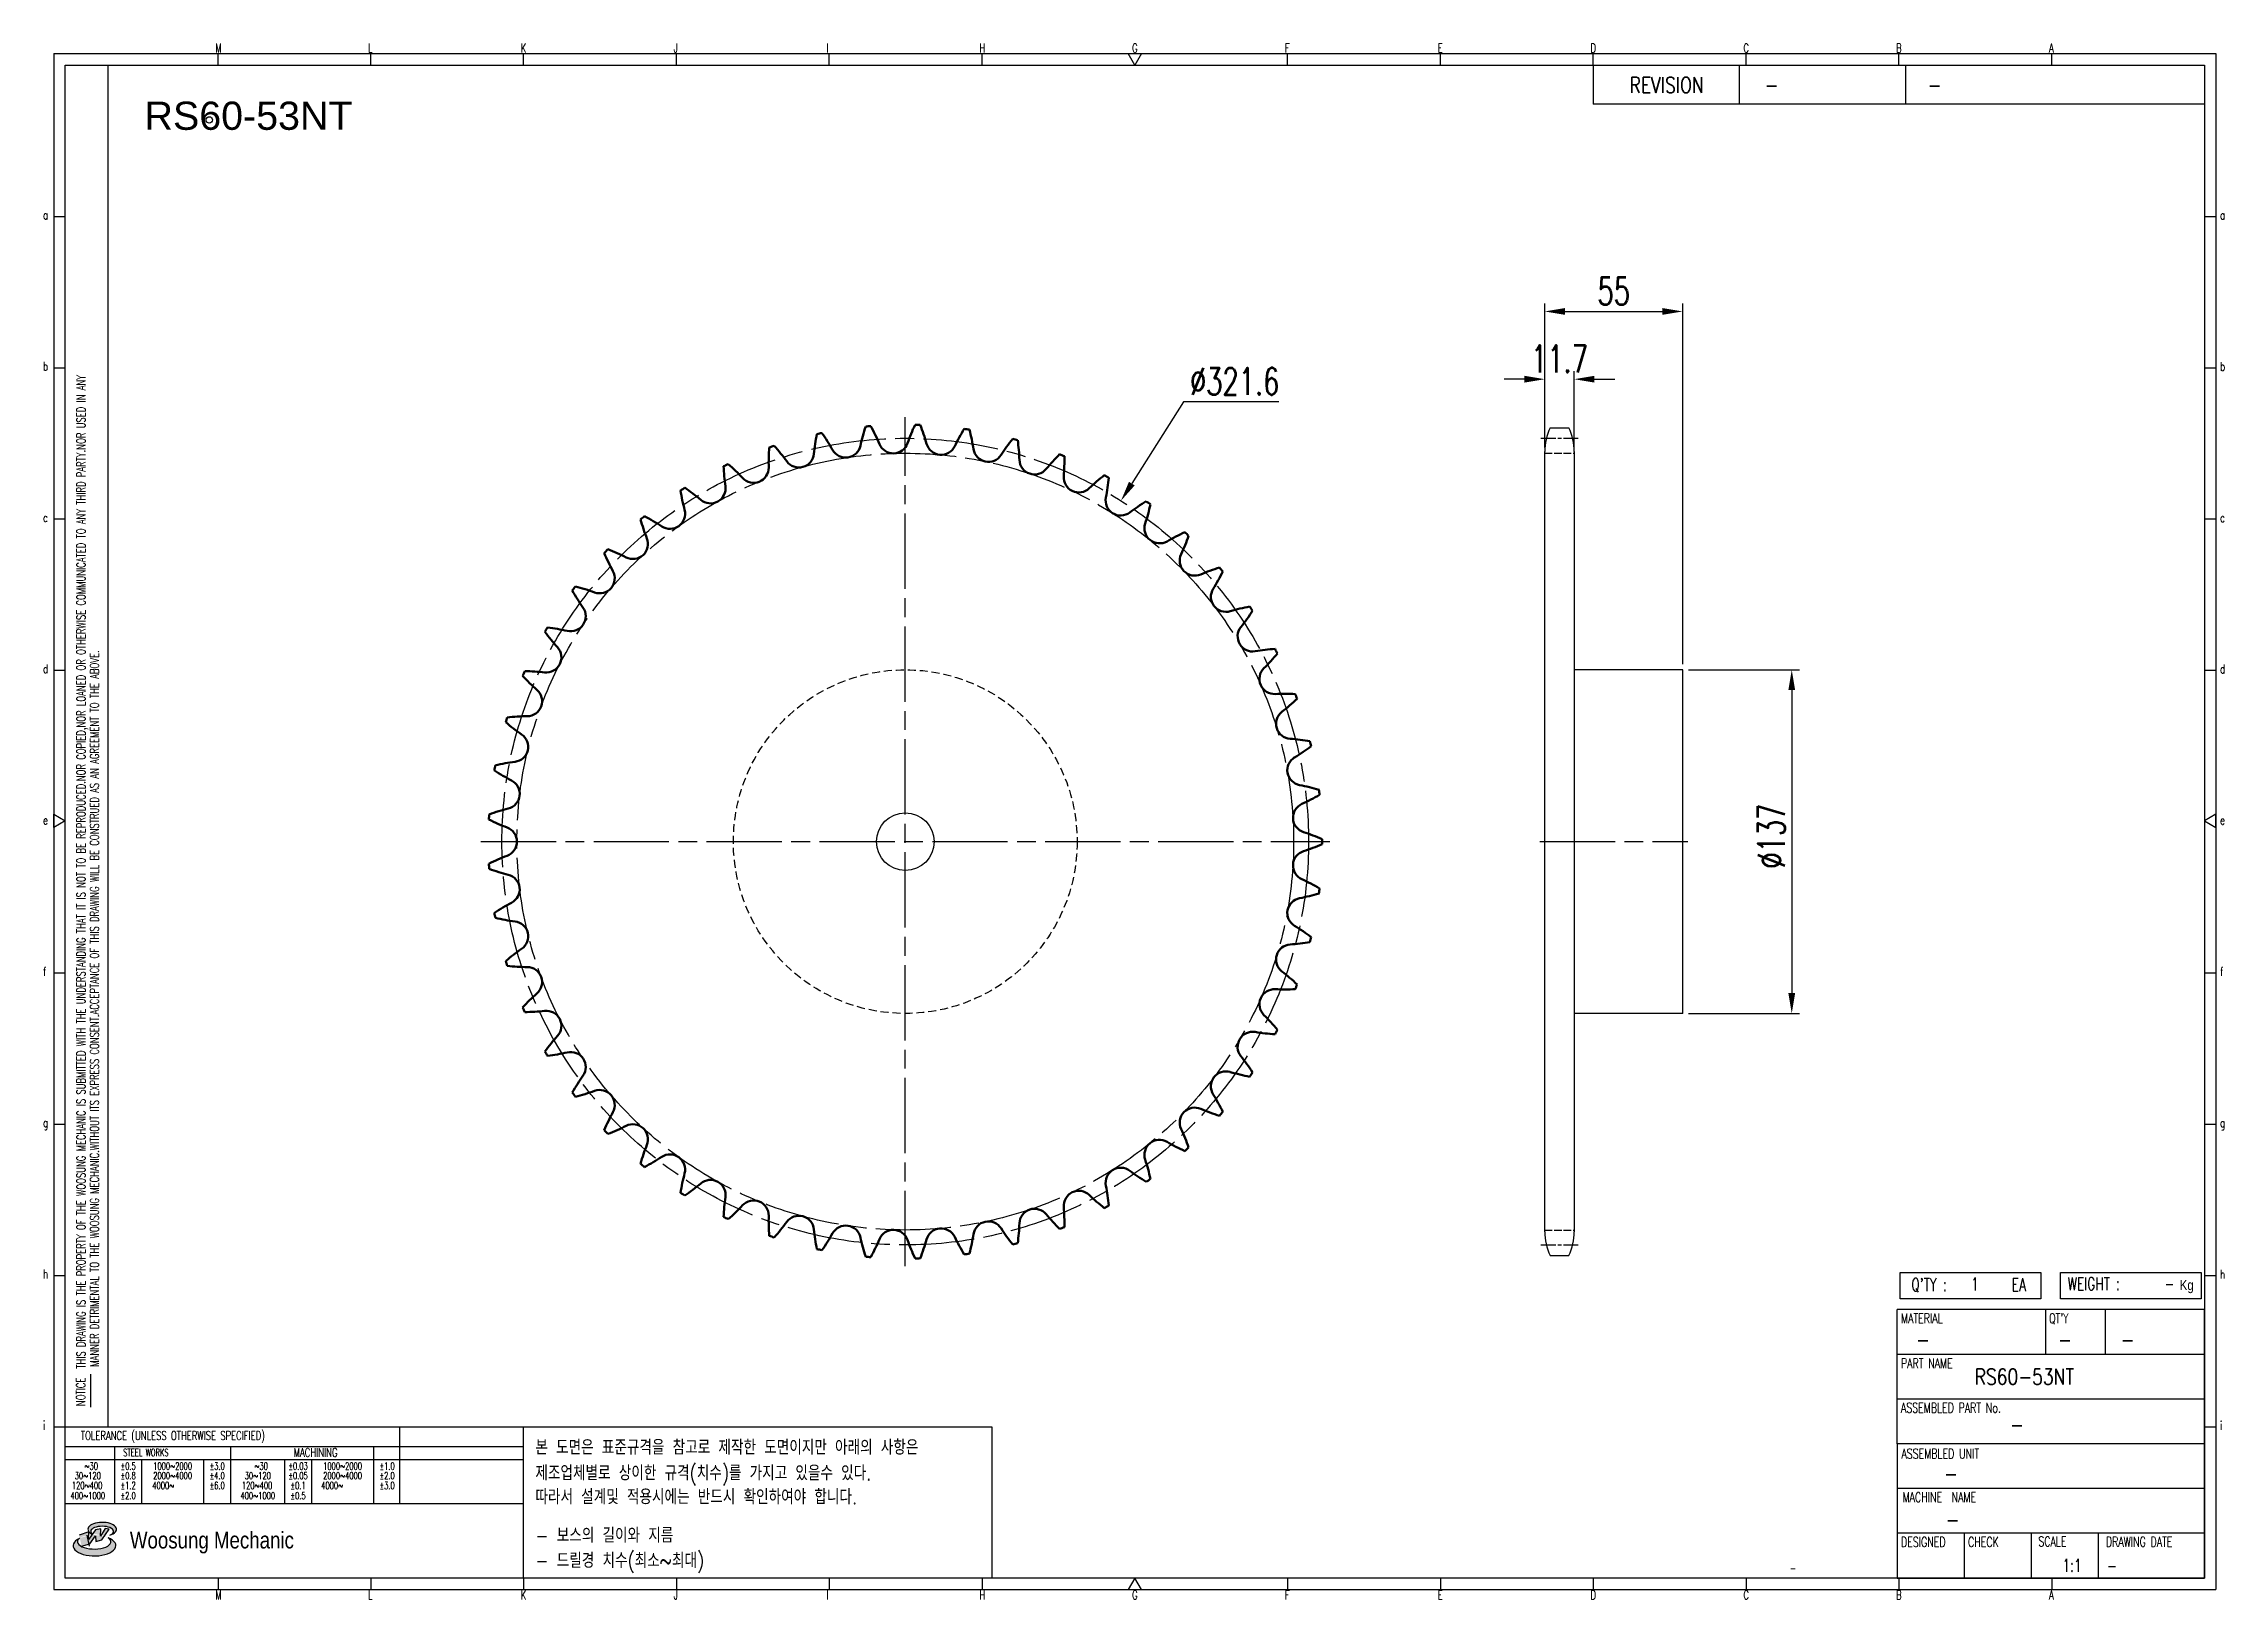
# Model space of a CAD drawing. Header units: millimetres. Extents: x 24039 to 24908, y 28 to 648.
import ezdxf
from ezdxf.enums import TextEntityAlignment as Align

# ---------------------------------------------------------------- set-up
doc = ezdxf.new("R2010")
doc.units = ezdxf.units.MM
for name, pattern in [('AM_ISO02W050', [7.5, 6, -1.5]), ('AM_ISO02W050x2', [3.75, 3, -0.75]), ('AM_ISO08W050', [18, 12, -1.5, 3, -1.5]), ('AM_ISO08W050x2', [9, 6, -0.75, 1.5, -0.75]), ('HIDDEN', [9.525, 6.35, -3.175])]:
    doc.linetypes.add(name, pattern=pattern)
for name, color, linetype, lineweight in [('AM_0N', 7, 'Continuous', 50), ('AM_3N', 6, 'AM_ISO02W050', 25), ('AM_7', 4, 'AM_ISO08W050', 25), ('AM_7N', 4, 'AM_ISO08W050', 25)]:
    doc.layers.add(name, color=color, linetype=linetype, lineweight=lineweight)
for name, color, linetype in [('HL', 2, 'HIDDEN'), ('S-DIM', 7, 'Continuous'), ('TITLE', 7, 'Continuous'), ('도면레이아웃', 7, 'Continuous')]:
    doc.layers.add(name, color=color, linetype=linetype)
doc.styles.add('HAN', font='ROMANS.shx', dxfattribs={"width": 0.7, "bigfont": 'whgtxt.shx'})
doc.styles.add('HKD_ST2', font='romans.shx', dxfattribs={"width": 0.7, "height": 4, "bigfont": '@extfont2.shx'})
doc.styles.add('HSG', font='SIMPLEX.shx', dxfattribs={"width": 0.7, "bigfont": 'HSG.shx'})
doc.styles.add('ROMANS', font='romans.shx', dxfattribs={"width": 0.7, "bigfont": 'whgtxt.shx'})
doc.styles.add('SLDTEXTSTYLE4', font='arial.ttf', dxfattribs={"width": 0.8})
doc.styles.get("Standard").update_dxf_attribs({"font": 'arial.ttf'})
doc.dimstyles.new('APP23', dxfattribs={"dimscale": 4.5, "dimtxt": 2.4, "dimasz": 1.8, "dimexe": 0.7, "dimexo": 0.5, "dimgap": 0.6, "dimtad": 1, "dimtoh": 1, "dimdec": 1, "dimrnd": 0.01, "dimzin": 9, "dimdsep": 46, "dimtxsty": 'HSG', "dimcen": 0, "dimclrd": 1, "dimclre": 1, "dimclrt": 256, "dimazin": 2, "dimtp": 1, "dimtm": 1, "dimtfac": 0.5, "dimtdec": 1, "dimtix": 1, "dimtofl": 0, "dimtmove": 0, "dimatfit": 3, "dimfxl": 0, "dimtvp": 1, "dimtolj": 2, "dimlwd": -1, "dimlwe": -1, "dimarcsym": 0})

# ---------------------------------------------------------------- blocks, each defined once
blk = doc.blocks.new('SUYWSHJH')
at = {"layer": '도면레이아웃'}
h = blk.add_hatch(color=10, dxfattribs=at)
h.paths.add_polyline_path([(1.544, 35.177), (1.554, 34.966), (1.779, 35.034), (2.054, 35.422), (1.908, 35.446), (1.728, 35.167), (1.741, 35.439), (1.547, 35.405), (1.292, 35.041), (1.295, 35.33), (0.943, 35.208), (1.03, 34.8), (1.336, 34.885)])
edge = h.paths.add_edge_path()
edge.add_ellipse((1.795, 35.421), major_axis=(-0.53, 0), ratio=0.487785, start_angle=122.36065, end_angle=403.39574)
edge.add_line((1.411, 35.244), (1.419, 35.261))
edge.add_ellipse((1.798, 35.344), major_axis=(-0.423, 0), ratio=0.444396, start_angle=131.58977, end_angle=386.19408, ccw=False)
edge = h.paths.add_edge_path()
edge.add_ellipse((1.512, 34.815), major_axis=(-0.793, 0), ratio=0.480113, start_angle=314.67633, end_angle=590.85213)
edge.add_ellipse((1.501, 34.958), major_axis=(-0.62, 0), ratio=0.43311, start_angle=331.7024, end_angle=574.42495, ccw=False)
for p, q in [((0, 90.118), (80.15, 90.118)), ((0, 90.118), (0, 33.191)), ((6.089, 89.693), (6.089, 90.118)), ((11.753, 89.693), (11.753, 90.118)), ((17.418, 89.693), (17.418, 90.118)), ((23.082, 89.693), (23.082, 90.118)), ((28.746, 89.693), (28.746, 90.118)), ((34.411, 89.693), (34.411, 90.118)), ((45.739, 89.693), (45.739, 90.118)), ((51.404, 89.693), (51.404, 90.118)), ((57.068, 89.693), (57.068, 90.118)), ((62.732, 89.693), (62.732, 90.118)), ((68.397, 89.693), (68.397, 90.118)), ((74.061, 89.693), (74.061, 90.118)), ((80.15, 90.118), (80.15, 33.191)), ((0, 84.085), (0.425, 84.085)), ((79.725, 84.085), (80.15, 84.085)), ((0, 78.478), (0.425, 78.478)), ((79.725, 78.478), (80.15, 78.478)), ((0, 72.87), (0.425, 72.87)), ((79.725, 72.87), (80.15, 72.87)), ((0, 67.262), (0.425, 67.262)), ((79.725, 67.262), (80.15, 67.262)), ((0, 56.047), (0.425, 56.047)), ((79.725, 56.047), (80.15, 56.047)), ((0, 50.439), (0.425, 50.439)), ((79.725, 50.439), (80.15, 50.439)), ((0, 44.832), (0.425, 44.832)), ((79.725, 44.832), (80.15, 44.832)), ((1.377, 39.947), (1.377, 41.174)), ((0, 39.224), (0.425, 39.224)), ((79.725, 39.224), (80.15, 39.224)), ((0, 33.191), (80.15, 33.191)), ((6.089, 33.616), (6.089, 33.191)), ((11.753, 33.616), (11.753, 33.191)), ((17.418, 33.616), (17.418, 33.191)), ((23.082, 33.616), (23.082, 33.191)), ((28.746, 33.616), (28.746, 33.191)), ((34.411, 33.616), (34.411, 33.191)), ((45.739, 33.616), (45.739, 33.191)), ((51.404, 33.616), (51.404, 33.191)), ((57.068, 33.616), (57.068, 33.191)), ((62.732, 33.616), (62.732, 33.191)), ((68.397, 33.616), (68.397, 33.191)), ((74.061, 33.616), (74.061, 33.191))]:
    blk.add_line(p, q)
at = {"color": 2}
for p, q in [((2.017, 39.224), (2.017, 89.693)), ((0.425, 39.224), (17.418, 39.224)), ((12.816, 39.224), (12.816, 36.382)), ((17.418, 33.616), (17.418, 39.224)), ((0.425, 38.487), (17.418, 38.487)), ((0.425, 38.012), (17.418, 38.012)), ((2.257, 38.487), (2.257, 36.382)), ((3.257, 38.012), (3.257, 36.382)), ((5.557, 38.012), (5.557, 36.382)), ((6.557, 38.5), (6.557, 36.382)), ((8.557, 38.012), (8.557, 36.382)), ((9.557, 38.026), (9.557, 36.382)), ((11.857, 38.487), (11.857, 36.382)), ((0.425, 36.382), (17.418, 36.382))]:
    blk.add_line(p, q, dxfattribs=at)
at = {"color": 6, "ltscale": 0.5}
for p, q in [((57.068, 89.693), (57.068, 88.246)), ((62.47, 89.693), (62.47, 88.246)), ((68.635, 89.693), (68.635, 88.246)), ((79.725, 88.246), (57.068, 88.246)), ((68.336, 38.59), (68.336, 43.563)), ((79.725, 43.563), (68.336, 43.563)), ((73.827, 43.563), (73.827, 41.905)), ((76.037, 43.563), (76.037, 41.905)), ((79.725, 38.59), (79.725, 43.563)), ((79.725, 41.905), (68.336, 41.905)), ((79.725, 40.248), (68.336, 40.248)), ((68.336, 38.59), (68.336, 33.616)), ((79.725, 38.59), (68.336, 38.59)), ((79.725, 33.616), (79.725, 38.59)), ((79.725, 36.932), (68.336, 36.932)), ((79.725, 35.274), (68.336, 35.274)), ((70.822, 33.616), (70.822, 35.274)), ((73.309, 33.616), (73.309, 35.274)), ((75.796, 33.616), (75.796, 35.274)), ((68.336, 33.616), (79.725, 33.616))]:
    blk.add_line(p, q, dxfattribs=at)
for points in [[(40.075, 89.693), (39.83, 90.118), (40.32, 90.118)], [(0.425, 89.693), (79.725, 89.693), (79.725, 33.616), (0.425, 33.616)], [(0.425, 61.679), (0, 61.433), (0, 61.924)], [(79.725, 61.679), (80.15, 61.433), (80.15, 61.924)], [(40.075, 33.616), (39.83, 33.191), (40.32, 33.191)]]:
    blk.add_lwpolyline(points, close=True)
at = {"layer": 'TITLE', "color": 20}
for p, q in [((68.449, 43.961), (68.449, 44.936)), ((68.449, 44.936), (73.654, 44.936)), ((73.654, 44.936), (73.654, 43.961)), ((74.39, 43.961), (74.39, 44.936)), ((74.39, 44.936), (79.595, 44.936)), ((79.595, 44.936), (79.595, 43.961)), ((73.654, 43.961), (68.449, 43.961)), ((79.595, 43.961), (74.39, 43.961))]:
    blk.add_line(p, q, dxfattribs=at)
at = {"layer": '도면레이아웃'}
for p, q in [((1.295, 35.33), (0.943, 35.208)), ((1.03, 34.8), (1.336, 34.885)), ((1.224, 35.208), (1.311, 34.8)), ((1.224, 35.208), (1.224, 35.208)), ((1.547, 35.405), (1.292, 35.041)), ((1.292, 35.041), (1.295, 35.33)), ((1.336, 34.885), (1.544, 35.177)), ((1.419, 35.261), (1.411, 35.244)), ((1.544, 35.177), (1.554, 34.966)), ((1.741, 35.439), (1.547, 35.405)), ((1.554, 34.966), (1.779, 35.034)), ((1.908, 35.446), (1.728, 35.167)), ((1.728, 35.167), (1.741, 35.439)), ((1.779, 35.034), (2.054, 35.422)), ((2.054, 35.422), (1.908, 35.446))]:
    blk.add_line(p, q, dxfattribs=at)
for centre, major_axis, ratio, start_param, end_param in [((1.795, 35.421), (-0.53, 0), 0.487785, 2.135596, 7.040584), ((1.512, 34.815), (-0.793, 0), 0.480113, 5.492138, 10.312315), ((1.501, 34.958), (-0.62, 0), 0.43311, 5.789299, 10.025607), ((1.798, 35.344), (-0.423, 0), 0.444396, 2.296675, 6.740358)]:
    blk.add_ellipse(centre, major_axis=major_axis, ratio=ratio, start_param=start_param, end_param=end_param, dxfattribs=at)
at = {"color": 4, "style": 'HKD_ST2', "width": 0.7}
for s, p in [('M', (5.988, 90.164)), ('L', (11.652, 90.164)), ('K', (17.316, 90.164)), ('J', (22.981, 90.164)), ('I', (28.645, 90.164)), ('H', (34.309, 90.164)), ('G', (39.974, 90.164)), ('F', (45.638, 90.164)), ('E', (51.302, 90.164)), ('D', (56.967, 90.164)), ('C', (62.631, 90.164)), ('B', (68.295, 90.164)), ('A', (73.96, 90.164)), ('a', (-0.395, 83.976)), ('a', (80.305, 83.97)), ('b', (-0.395, 78.368)), ('b', (80.305, 78.362)), ('c', (-0.395, 72.76)), ('c', (80.305, 72.754)), ('d', (-0.395, 67.153)), ('d', (80.305, 67.147)), ('e', (-0.395, 61.545)), ('e', (80.305, 61.539)), ('f', (-0.395, 55.937)), ('f', (80.305, 55.931)), ('g', (-0.395, 50.33)), ('g', (80.305, 50.324)), ('h', (-0.395, 44.722)), ('h', (80.305, 44.716)), ('i', (-0.395, 39.114)), ('i', (80.305, 39.108)), ('M', (5.988, 32.824)), ('L', (11.652, 32.824)), ('K', (17.316, 32.824)), ('J', (22.981, 32.824)), ('I', (28.645, 32.824)), ('H', (34.309, 32.824)), ('G', (39.974, 32.824)), ('F', (45.638, 32.824)), ('E', (51.302, 32.824)), ('D', (56.967, 32.824)), ('C', (62.631, 32.824)), ('B', (68.295, 32.824)), ('A', (73.96, 32.824))]:
    blk.add_text(s, height=0.326, dxfattribs=at).set_placement(p)
for s, height, style, width, p in [('REVISION', 0.5806, 'HAN', 0.8, (58.415, 88.664)), ('-', 0.581, 'HAN', 0.8, (63.426, 88.664)), ('-', 0.581, 'HAN', 0.8, (69.468, 88.664)), ("Q'TY : ", 0.4746, 'HKD_ST2', 0.7, (68.857, 44.253)), ('1', 0.475, 'HKD_ST2', 0.7, (71.071, 44.275)), ('EA', 0.4746, 'HKD_ST2', 0.7, (72.578, 44.253)), ('WEIGHT : ', 0.4746, 'HKD_ST2', 0.7, (74.65, 44.286)), ('-', 0.581, 'HAN', 0.8, (69.029, 42.157)), ('-', 0.581, 'HAN', 0.8, (74.289, 42.157)), ('-', 0.581, 'HAN', 0.8, (76.623, 42.157)), ('-', 0.581, 'HAN', 0.8, (72.515, 39.013)), ('-', 0.581, 'HAN', 0.8, (70.067, 37.189)), ('-', 0.581, 'HAN', 0.8, (70.126, 35.48)), ('1:1', 0.4746, 'HKD_ST2', 0.7, (74.458, 33.848)), ('-', 0.475, 'HKD_ST2', 0.7, (76.112, 33.837))]:
    blk.add_text(s, height=height, dxfattribs=dict(style=style, width=width)).set_placement(p)
at = {"color": 6, "style": 'HKD_ST2', "width": 0.7}
for s, p in [(' THIS DRAWING IS THE PROPERTY OF THE WOOSUNG MECHANIC IS SUBMITTED WITH THE UNDERSTANDING THAT IT IS NOT TO BE REPRODUCED.NOR COPIED,NOR LOANED OR OTHERWISE COMMUNICATED TO ANY THIRD PARTY.NOR USED IN ANY', (1.173, 41.217)), ('MANNER DETRIMENTAL TO THE WOOSUNG MECHANIC.WITHOUT ITS EXPRESS CONSENT.ACCEPTANCE OF THIS DRAWING WILL BE CONSTRUED AS AN AGREEMENT TO THE ABOVE.', (1.672, 41.447))]:
    blk.add_text(s, height=0.326266, rotation=90, dxfattribs=at).set_placement(p)
at = {"style": 'HKD_ST2', "width": 0.7}
blk.add_text('-', height=0.475, dxfattribs=at).set_placement((78.613, 44.286), align=Align.RIGHT)
at = {"color": 4, "style": 'HKD_ST2', "width": 0.7}
for s, height, p in [('MATERIAL', 0.3651, (68.474, 43.425)), ("QT'Y", 0.3651, (73.965, 43.425)), ('PART NAME', 0.3651, (68.474, 41.756)), ('ASSEMBLED PART No.', 0.36511, (68.474, 40.109)), ('ASSEMBLED UNIT', 0.36511, (68.49, 38.408)), ('MACHINE  NAME', 0.36511, (68.532, 36.794)), ('DESIGNED', 0.3651, (68.474, 35.136)), ('CHECK', 0.3651, (70.961, 35.136)), ('SCALE', 0.3651, (73.566, 35.153)), ('DRAWING DATE', 0.36511, (76.071, 35.141))]:
    blk.add_text(s, height=height, dxfattribs=at).set_placement(p, align=Align.TOP_LEFT)
at = {"style": 'HKD_ST2', "width": 0.7}
blk.add_text('NOTICE', height=0.3263, rotation=90, dxfattribs=at).set_placement((1.163, 39.988))
for s, height, style, width, p in [('TOLERANCE (UNLESS OTHERWISE SPECIFIED)', 0.32627, 'HKD_ST2', 0.7, (4.417, 38.896)), ('-', 0.326, 'ROMANS', 0.65, (64.469, 33.975))]:
    blk.add_text(s, height=height, dxfattribs=dict(style=style, width=width)).set_placement(p, align=Align.MIDDLE_CENTER)
at = {"color": 4, "style": 'HKD_ST2', "width": 0.7}
for s, height, p in [('STEEL WORKS', 0.26101, (3.416, 38.268)), ('MACHINING', 0.3263, (9.707, 38.27)), ('%%P0.5', 0.261, (2.757, 37.762)), ('%%P0.8', 0.261, (2.757, 37.411)), ('%%P3.0', 0.261, (6.057, 37.762)), ('%%P4.0', 0.261, (6.057, 37.411)), ('%%P0.03', 0.261, (9.057, 37.762)), ('%%P0.05', 0.261, (9.057, 37.411)), ('%%P1.0', 0.261, (12.357, 37.762)), ('%%P2.0', 0.261, (12.357, 37.411)), ('%%P1.2', 0.261, (2.757, 37.045)), ('%%P2.0', 0.261, (2.757, 36.67)), ('%%P6.0', 0.261, (6.057, 37.045)), ('%%P0.1', 0.261, (9.057, 37.045)), ('%%P0.5', 0.261, (9.057, 36.67)), ('%%P3.0', 0.261, (12.357, 37.045))]:
    blk.add_text(s, height=height, dxfattribs=at).set_placement(p, align=Align.MIDDLE)
for s, height, p in [('30%%126120', 0.261, (1.263, 37.411)), ('%%12630', 0.261, (1.389, 37.762)), ('2000%%1264000', 0.26101, (4.407, 37.411)), ('1000%%1262000', 0.26101, (4.407, 37.762)), ('30%%126120', 0.261, (7.563, 37.411)), ('%%12630', 0.261, (7.689, 37.762)), ('2000%%1264000', 0.26101, (10.707, 37.411)), ('1000%%1262000', 0.26101, (10.707, 37.762)), ('400%%1261000', 0.26101, (1.263, 36.67)), ('120%%126400', 0.26101, (1.237, 37.045)), ('4000%%126', 0.261, (4.061, 37.045)), ('400%%1261000', 0.26101, (7.563, 36.67)), ('120%%126400', 0.26101, (7.537, 37.045)), ('4000%%126', 0.261, (10.321, 37.045))]:
    blk.add_text(s, height=height, dxfattribs=at).set_placement(p, align=Align.MIDDLE_CENTER)
at = {"color": 1, "style": 'SLDTEXTSTYLE4', "width": 0.8}
blk.add_text('Woosung Mechanic', height=0.61957, dxfattribs=at).set_placement((2.822, 34.711))
at = {"layer": 'TITLE', "width": 0.8}
blk.add_text('Kg', height=0.3789, dxfattribs=at).set_placement((78.807, 44.286))
blk = doc.blocks.new('*D2')
at = {"layer": 'Defpoints', "color": 0, "transparency": 16777216}
for p in [(24468.29, 465.63), (24296.34, 193.9)]:
    blk.add_point(p, dxfattribs=at)
at = {"layer": 'S-DIM', "color": 1, "transparency": 16777216}
for p, q in [((24493.28, 505.13), (24472.62, 472.48)), ((24531.26, 505.13), (24493.28, 505.13))]:
    blk.add_line(p, q, dxfattribs=at)
blk.add_solid([(24471.48, 473.2), (24473.76, 471.76), (24468.29, 465.63)], dxfattribs=at)
at = {"layer": 'S-DIM', "transparency": 16777216, "insert": (24513.62, 513.23), "char_height": 10.8, "attachment_point": 5, "style": 'HSG'}
blk.add_mtext('\\A2;∅321.6', dxfattribs=at)
blk = doc.blocks.new('*D3')
at = {"layer": 'Defpoints', "color": 0, "transparency": 16777216}
for p in [(24648.95, 514.11), (24637.25, 484.6), (24648.95, 484.6)]:
    blk.add_point(p, dxfattribs=at)
at = {"layer": 'S-DIM', "color": 1, "transparency": 16777216}
for p, q in [((24629.15, 514.11), (24621.05, 514.11)), ((24637.25, 486.85), (24637.25, 517.26)), ((24648.95, 486.85), (24648.95, 517.26)), ((24657.05, 514.11), (24665.15, 514.11))]:
    blk.add_line(p, q, dxfattribs=at)
for points in [[(24629.15, 515.46), (24629.15, 512.76), (24637.25, 514.11)], [(24657.05, 515.46), (24657.05, 512.76), (24648.95, 514.11)]]:
    blk.add_solid(points, dxfattribs=at)
at = {"layer": 'S-DIM', "transparency": 16777216, "insert": (24643.1, 522.21), "char_height": 10.8, "attachment_point": 5, "style": 'HSG'}
blk.add_mtext('\\A2;11.7', dxfattribs=at)
blk = doc.blocks.new('*D4')
at = {"layer": 'Defpoints', "color": 0, "transparency": 16777216}
for p in [(24692.25, 541.11), (24637.25, 484.6), (24692.25, 398.27)]:
    blk.add_point(p, dxfattribs=at)
at = {"layer": 'S-DIM', "color": 1, "transparency": 16777216}
for p, q in [((24637.25, 486.85), (24637.25, 544.26)), ((24645.35, 541.11), (24684.15, 541.11)), ((24692.25, 400.52), (24692.25, 544.26))]:
    blk.add_line(p, q, dxfattribs=at)
for points in [[(24645.35, 542.46), (24645.35, 539.76), (24637.25, 541.11)], [(24684.15, 542.46), (24684.15, 539.76), (24692.25, 541.11)]]:
    blk.add_solid(points, dxfattribs=at)
at = {"layer": 'S-DIM', "transparency": 16777216, "insert": (24664.75, 549.21), "char_height": 10.8, "attachment_point": 5, "style": 'HSG'}
blk.add_mtext('\\A2;55', dxfattribs=at)
blk = doc.blocks.new('*D5')
at = {"layer": 'Defpoints', "color": 0, "transparency": 16777216}
for p in [(24692.25, 398.27), (24692.25, 261.27), (24735.7, 261.27)]:
    blk.add_point(p, dxfattribs=at)
at = {"layer": 'S-DIM', "color": 1, "transparency": 16777216}
for p, q in [((24694.5, 398.27), (24738.85, 398.27)), ((24735.7, 390.17), (24735.7, 269.37)), ((24694.5, 261.27), (24738.85, 261.27))]:
    blk.add_line(p, q, dxfattribs=at)
for points in [[(24734.35, 390.17), (24737.05, 390.17), (24735.7, 398.27)], [(24734.35, 269.37), (24737.05, 269.37), (24735.7, 261.27)]]:
    blk.add_solid(points, dxfattribs=at)
at = {"layer": 'S-DIM', "transparency": 16777216, "insert": (24727.6, 331.97), "char_height": 10.8, "attachment_point": 5, "rotation": 90, "style": 'HSG'}
blk.add_mtext('\\A2;%%c137', dxfattribs=at)

msp = doc.modelspace()

# ---------------------------------------------------------------- linework, layer by layer
for p, q in [((24639.33, 494.76), (24646.86, 494.76)), ((24637.25, 174.28), (24637.25, 485.26)), ((24648.95, 485.26), (24648.95, 174.28)), ((24692.25, 398.27), (24648.95, 398.27)), ((24692.25, 261.27), (24692.25, 398.27)), ((24692.25, 261.27), (24648.95, 261.27)), ((24639.33, 164.78), (24646.86, 164.78))]:
    msp.add_line(p, q)
at = {"color": 4}
msp.add_lwpolyline([(24230.17, 96.53), (24416.87, 96.53), (24416.87, 36.22), (24230.17, 36.22)], close=True, dxfattribs=at)
for centre, radius in [((24104.85, 617.43), 1.3), ((24382.31, 329.77), 11.5)]:
    msp.add_circle(centre, radius)
for centre, start, end in [((24659.95, 485.26), 155.25994, 180), ((24626.25, 485.26), 0, 24.74006), ((24659.95, 174.28), 180, 204.74006), ((24626.25, 174.28), 335.25994, 0)]:
    msp.add_arc(centre, 22.7, start, end)
at = {"layer": 'AM_0N'}
for centre, radius, start, end in [((24457.48, 462.78), 78.61, 155.04982, 160.84906), ((24382.31, 329.77), 166.22, 87.94858, 88.65519), ((24315.15, 467), 78.61, 15.75472, 21.55395), ((24406.46, 480.63), 78.61, 175.42718, 181.22642), ((24382.31, 329.77), 166.22, 108.32594, 109.03255), ((24271.57, 435.03), 78.61, 36.13208, 41.93131), ((24424.14, 476.72), 78.61, 168.63473, 174.43396), ((24382.31, 329.77), 166.22, 101.53349, 102.24009), ((24284.8, 447.39), 78.61, 29.33962, 35.13885), ((24358.57, 488.85), 6.01, 209.33962, 347.64151), ((24441.22, 470.74), 78.61, 161.84228, 167.64151), ((24382.31, 329.77), 166.22, 94.74104, 95.44764), ((24299.39, 458.09), 78.61, 22.54717, 28.3464), ((24377.55, 490.54), 6.01, 202.54717, 340.84906), ((24396.6, 489.98), 6.01, 195.75472, 334.0566), ((24472.69, 452.96), 78.61, 148.25737, 154.0566), ((24382.31, 329.77), 166.22, 81.15613, 81.86274), ((24331.86, 473.98), 78.61, 8.96226, 14.7615), ((24486.62, 441.4), 78.61, 141.46492, 147.26415), ((24382.31, 329.77), 166.22, 74.36368, 75.07028), ((24349.27, 478.94), 78.61, 2.16981, 7.96904), ((24382.31, 329.77), 166.22, 115.1184, 115.825), ((24388.45, 482.43), 78.61, 182.21964, 188.01887), ((24259.9, 421.19), 78.61, 42.92453, 48.72376), ((24321.86, 478.82), 6.01, 222.92453, 1.22642), ((24339.92, 484.92), 6.01, 216.13208, 354.43396), ((24415.44, 487.16), 6.01, 188.96226, 327.26415), ((24433.83, 482.14), 6.01, 182.16981, 320.4717), ((24499.1, 428.28), 78.61, 134.67247, 140.4717), ((24382.31, 329.77), 166.22, 67.57123, 68.27783), ((24367.14, 481.8), 78.61, 355.37736, 1.17659), ((24382.31, 329.77), 166.22, 121.91085, 122.61745), ((24370.35, 482.08), 78.61, 189.01209, 194.81132), ((24249.95, 406.07), 78.61, 49.71698, 55.51621), ((24304.66, 470.62), 6.01, 229.71698, 8.01887), ((24451.49, 474.98), 6.01, 175.37736, 313.67925), ((24509.93, 413.78), 78.61, 127.88001, 133.67925), ((24382.31, 329.77), 166.22, 60.77877, 61.48538), ((24385.23, 482.53), 78.61, 348.58491, 354.38414), ((24288.54, 460.45), 6.01, 236.50943, 14.81132), ((24468.18, 465.78), 6.01, 168.58491, 306.88679), ((24518.97, 398.1), 78.61, 121.08756, 126.88679), ((24403.28, 481.11), 78.61, 341.79245, 347.59168), ((24382.31, 329.77), 166.22, 53.98632, 54.69292), ((24382.31, 329.77), 166.22, 128.7033, 129.40991), ((24352.42, 479.6), 78.61, 195.80454, 201.60377), ((24241.85, 389.88), 78.61, 56.50943, 62.30867), ((24483.66, 454.67), 6.01, 161.79245, 300.09434), ((24526.09, 381.45), 78.61, 114.29511, 120.09434), ((24382.31, 329.77), 166.22, 47.19387, 47.90047), ((24382.31, 329.77), 166.22, 135.49575, 136.20236), ((24334.91, 475.01), 78.61, 202.59699, 208.39623), ((24235.73, 372.85), 78.61, 63.30189, 69.10112), ((24273.75, 448.44), 6.01, 243.30189, 21.60377), ((24497.72, 441.8), 6.01, 155, 293.30189), ((24421.03, 477.57), 78.61, 335, 340.79923), ((24260.47, 434.77), 6.01, 250.09434, 28.39623), ((24531.19, 364.09), 78.61, 107.50265, 113.30189), ((24438.24, 471.95), 78.61, 328.20755, 334.00678), ((24382.31, 329.77), 166.22, 40.40141, 41.10802), ((24382.31, 329.77), 166.22, 142.28821, 142.99481), ((24318.06, 468.39), 78.61, 209.38945, 215.18868), ((24231.66, 355.21), 78.61, 70.09434, 75.89357), ((24510.16, 427.37), 6.01, 148.20755, 286.50943), ((24248.91, 419.62), 6.01, 256.88679, 35.18868), ((24534.21, 346.24), 78.61, 100.7102, 106.50943), ((24454.66, 464.34), 78.61, 321.41509, 327.21433), ((24382.31, 329.77), 166.22, 33.60896, 34.31557), ((24382.31, 329.77), 166.22, 149.08066, 149.78726), ((24302.12, 459.82), 78.61, 216.1819, 221.98113), ((24229.71, 337.21), 78.61, 76.88679, 82.68602), ((24520.81, 411.56), 6.01, 141.41509, 279.71698), ((24239.22, 403.21), 6.01, 263.67925, 41.98113), ((24535.09, 328.16), 78.61, 93.91775, 99.71698), ((24470.07, 454.84), 78.61, 314.62264, 320.42187), ((24382.31, 329.77), 166.22, 26.81651, 27.52311), ((24382.31, 329.77), 166.22, 155.87311, 156.57972), ((24287.3, 449.42), 78.61, 222.97435, 228.77358), ((24229.9, 319.11), 78.61, 83.67925, 89.47848), ((24529.51, 394.61), 6.01, 134.62264, 272.92453), ((24231.53, 385.77), 6.01, 270.4717, 48.77358), ((24533.83, 310.1), 78.61, 87.1253, 92.92453), ((24484.25, 443.58), 78.61, 307.83019, 313.62942), ((24382.31, 329.77), 166.22, 20.02406, 20.73066), ((24382.31, 329.77), 166.22, 162.66557, 163.37217), ((24273.82, 437.34), 78.61, 229.76681, 235.56604), ((24232.23, 301.16), 78.61, 90.4717, 96.27093), ((24536.15, 376.74), 6.01, 127.83019, 266.13208), ((24225.97, 367.55), 6.01, 277.26415, 55.56604), ((24530.44, 292.32), 78.61, 80.33284, 86.13208), ((24496.99, 430.72), 78.61, 301.03774, 306.83697), ((24382.31, 329.77), 166.22, 13.2316, 13.93821), ((24382.31, 329.77), 166.22, 169.45802, 170.16462), ((24261.86, 423.75), 78.61, 236.55926, 242.35849), ((24236.67, 283.61), 78.61, 97.26415, 103.06338), ((24540.62, 358.22), 6.01, 121.03774, 259.33962), ((24222.6, 348.79), 6.01, 284.0566, 62.35849), ((24524.97, 275.06), 78.61, 73.54039, 79.33962), ((24508.13, 416.45), 78.61, 294.24528, 300.04452), ((24382.31, 329.77), 166.22, 6.43915, 7.14575), ((24382.31, 329.77), 166.22, 176.25047, 176.95708), ((24243.15, 266.7), 78.61, 104.0566, 109.85584), ((24542.88, 339.3), 6.01, 114.24528, 252.54717), ((24251.59, 408.85), 78.61, 243.35171, 249.15094), ((24221.47, 329.77), 6.01, 290.84906, 69.15094), ((24517.5, 258.57), 78.61, 66.74794, 72.54717), ((24382.31, 329.77), 166.22, 359.6467, 0.3533), ((24251.59, 250.69), 78.61, 110.84906, 116.64829), ((24542.88, 320.24), 6.01, 107.45283, 245.75472), ((24517.5, 400.96), 78.61, 287.45283, 293.25206), ((24382.31, 329.77), 166.22, 183.04292, 183.74953), ((24243.15, 392.83), 78.61, 250.14416, 255.9434), ((24222.6, 310.74), 6.01, 297.64151, 75.9434), ((24508.13, 243.08), 78.61, 59.95548, 65.75472), ((24261.86, 235.78), 78.61, 117.64151, 123.44074), ((24540.62, 301.32), 6.01, 100.66038, 238.96226), ((24524.97, 384.48), 78.61, 280.66038, 286.45961), ((24382.31, 329.77), 166.22, 352.85425, 353.56085), ((24382.31, 329.77), 166.22, 189.83538, 190.54198), ((24236.67, 375.93), 78.61, 256.93662, 262.73585), ((24225.97, 291.99), 6.01, 304.43396, 82.73585), ((24496.99, 228.81), 78.61, 53.16303, 58.96226), ((24273.82, 222.19), 78.61, 124.43396, 130.23319), ((24536.15, 282.79), 6.01, 93.86792, 232.16981), ((24530.44, 367.22), 78.61, 273.86792, 279.66716), ((24382.31, 329.77), 166.22, 346.06179, 346.7684), ((24382.31, 329.77), 166.22, 196.62783, 197.33443), ((24232.23, 358.38), 78.61, 263.72907, 269.5283), ((24231.53, 273.76), 6.01, 311.22642, 89.5283), ((24529.51, 264.93), 6.01, 87.07547, 225.37736), ((24533.83, 349.44), 78.61, 267.07547, 272.8747), ((24484.25, 215.96), 78.61, 46.37058, 52.16981), ((24382.31, 329.77), 166.22, 339.26934, 339.97594), ((24287.3, 210.12), 78.61, 131.22642, 137.02565), ((24382.31, 329.77), 166.22, 203.42028, 204.12689), ((24229.9, 340.43), 78.61, 270.52152, 276.32075), ((24239.22, 256.32), 6.01, 318.01887, 96.32075), ((24302.12, 199.72), 78.61, 138.01887, 143.8181), ((24520.81, 247.97), 6.01, 80.28302, 218.58491), ((24535.09, 331.38), 78.61, 260.28302, 266.08225), ((24470.07, 204.7), 78.61, 39.57813, 45.37736), ((24382.31, 329.77), 166.22, 332.47689, 333.18349), ((24382.31, 329.77), 166.22, 210.21274, 210.91934), ((24229.71, 322.33), 78.61, 277.31398, 283.11321), ((24248.91, 239.91), 6.01, 324.81132, 103.11321), ((24454.66, 195.2), 78.61, 32.78567, 38.58491), ((24318.06, 191.15), 78.61, 144.81132, 150.61055), ((24510.16, 232.17), 6.01, 73.49057, 211.79245), ((24534.21, 313.3), 78.61, 253.49057, 259.2898), ((24382.31, 329.77), 166.22, 325.68443, 326.39104), ((24382.31, 329.77), 166.22, 217.00519, 217.71179), ((24231.66, 304.33), 78.61, 284.10643, 289.90566), ((24260.47, 224.77), 6.01, 331.60377, 109.90566), ((24438.24, 187.59), 78.61, 25.99322, 31.79245), ((24334.91, 184.52), 78.61, 151.60377, 157.40301), ((24497.72, 217.73), 6.01, 66.69811, 205), ((24531.19, 295.45), 78.61, 246.69811, 252.49735), ((24382.31, 329.77), 166.22, 318.89198, 319.59859), ((24382.31, 329.77), 166.22, 223.79764, 224.50425), ((24235.73, 286.69), 78.61, 290.89888, 296.69811), ((24273.75, 211.09), 6.01, 338.39623, 116.69811), ((24352.42, 179.94), 78.61, 158.39623, 164.19546), ((24483.66, 204.87), 6.01, 59.90566, 198.20755), ((24526.09, 278.08), 78.61, 239.90566, 245.70489), ((24421.03, 181.97), 78.61, 19.20077, 25), ((24382.31, 329.77), 166.22, 230.59009, 231.2967), ((24241.85, 269.66), 78.61, 297.69133, 303.49057), ((24288.54, 199.08), 6.01, 345.18868, 123.49057), ((24403.28, 178.43), 78.61, 12.40832, 18.20755), ((24382.31, 329.77), 166.22, 312.09953, 312.80613), ((24370.35, 177.45), 78.61, 165.18868, 170.98791), ((24249.95, 253.46), 78.61, 304.48379, 310.28302), ((24304.66, 188.91), 6.01, 351.98113, 130.28302), ((24468.18, 193.76), 6.01, 53.11321, 191.41509), ((24385.23, 177.01), 78.61, 5.61586, 11.41509), ((24518.97, 261.44), 78.61, 233.11321, 238.91244), ((24382.31, 329.77), 166.22, 305.30708, 306.01368), ((24382.31, 329.77), 166.22, 237.38255, 238.08915), ((24388.45, 177.11), 78.61, 171.98113, 177.78036), ((24259.9, 238.34), 78.61, 311.27624, 317.07547), ((24321.86, 180.71), 6.01, 358.77358, 137.07547), ((24433.83, 177.4), 6.01, 39.5283, 177.83019), ((24451.49, 184.56), 6.01, 46.32075, 184.62264), ((24367.14, 177.74), 78.61, 358.82341, 4.62264), ((24509.93, 245.76), 78.61, 226.32075, 232.11999), ((24382.31, 329.77), 166.22, 298.51462, 299.22123), ((24382.31, 329.77), 166.22, 244.175, 244.8816), ((24406.46, 178.9), 78.61, 178.77358, 184.57282), ((24271.57, 224.51), 78.61, 318.06869, 323.86792), ((24339.92, 174.61), 6.01, 5.56604, 143.86792), ((24424.14, 182.82), 78.61, 185.56604, 191.36527), ((24358.57, 170.69), 6.01, 12.35849, 150.66038), ((24377.55, 168.99), 6.01, 19.15094, 157.45283), ((24396.6, 169.56), 6.01, 25.9434, 164.24528), ((24415.44, 172.37), 6.01, 32.73585, 171.03774), ((24486.62, 218.13), 78.61, 212.73585, 218.53508), ((24349.27, 180.6), 78.61, 352.03096, 357.83019), ((24499.1, 231.25), 78.61, 219.5283, 225.32753), ((24382.31, 329.77), 166.22, 291.72217, 292.42877), ((24382.31, 329.77), 166.22, 250.96745, 251.67406), ((24382.31, 329.77), 166.22, 257.75991, 258.46651), ((24284.8, 212.15), 78.61, 324.86115, 330.66038), ((24441.22, 188.8), 78.61, 192.35849, 198.15772), ((24299.39, 201.44), 78.61, 331.6536, 337.45283), ((24457.48, 196.75), 78.61, 199.15094, 204.95018), ((24315.15, 192.53), 78.61, 338.44605, 344.24528), ((24472.69, 206.58), 78.61, 205.9434, 211.74263), ((24382.31, 329.77), 166.22, 278.13726, 278.84387), ((24331.86, 185.55), 78.61, 345.2385, 351.03774), ((24382.31, 329.77), 166.22, 284.92972, 285.63632), ((24382.31, 329.77), 166.22, 264.55236, 265.25896), ((24382.31, 329.77), 166.22, 271.34481, 272.05142)]:
    msp.add_arc(centre, radius, start, end, dxfattribs=at)
at = {"layer": 'AM_3N', "linetype": 'AM_ISO02W050x2'}
for p, q in [((24637.25, 484.6), (24648.95, 484.6)), ((24637.25, 174.94), (24648.95, 174.94))]:
    msp.add_line(p, q, dxfattribs=at)
at = {"layer": 'AM_7', "linetype": 'AM_ISO08W050x2', "ltscale": 5}
for p, q in [((24382.31, 160.55), (24382.31, 498.99)), ((24213.1, 329.77), (24551.53, 329.77)), ((24635.25, 329.77), (24694.25, 329.77))]:
    msp.add_line(p, q, dxfattribs=at)
for radius in [160.78, 154.83]:
    msp.add_circle((24382.31, 329.77), radius, dxfattribs=at)
at = {"layer": 'AM_7N', "linetype": 'AM_ISO08W050x2'}
for p, q in [((24635.68, 490.55), (24650.51, 490.55)), ((24635.68, 168.98), (24650.51, 168.98))]:
    msp.add_line(p, q, dxfattribs=at)
at = {"layer": 'HL', "ltscale": 0.5}
msp.add_circle((24382.31, 329.77), 68.5, dxfattribs=at)

# ---------------------------------------------------------------- block references
at = {"xscale": 10.75447907473552, "yscale": 10.75447907473552, "zscale": 10.75447907473552}
msp.add_blockref('SUYWSHJH', (24042.85, -325.3), dxfattribs=at)

# ---------------------------------------------------------------- texts
at = {"color": 2}
msp.add_text('RS60-53NT', height=11.237, dxfattribs=at).set_placement((24079.06, 613.51))
at = {"style": 'HAN', "width": 0.8}
msp.add_text('RS60-53NT', height=6.244, dxfattribs=at).set_placement((24808.64, 113.33))
at = {"color": 4, "style": 'HAN', "width": 0.8}
for s, p in [('본 도면은 표준규격을 참고로 제작한 도면이지만 아래의 사항은', (24234.85, 85.37)), ('제조업체별로 상이한 규격(치수)를 가지고 있을수 있다.', (24234.85, 75.13)), ('따라서 설계및 적용시에는 반드시 확인하여야 합니다.', (24234.85, 65.62)), ('- 보스의 길이와 지름', (24234.85, 50.3)), ('- 드릴경 치수(최소~최대)', (24234.85, 40.24))]:
    msp.add_text(s, height=5.9081, dxfattribs=at).set_placement(p)

# ---------------------------------------------------------------- dimensions: what is measured, and where the dimension line sits
at = {"layer": 'S-DIM'}
dim = msp.add_linear_dim(base=(24692.25, 541.11), p1=(24637.25, 484.6), p2=(24692.25, 398.27), dimstyle='APP23', dxfattribs=at)
dim.commit()
dim.dimension.update_dxf_attribs({"geometry": '*D4', "text_midpoint": (24664.75, 549.21)})
dim = msp.add_linear_dim(base=(24648.95, 514.11), p1=(24637.25, 484.6), p2=(24648.95, 484.6), dimstyle='APP23', dxfattribs=at)
dim.commit()
dim.dimension.update_dxf_attribs({"geometry": '*D3', "text_midpoint": (24643.1, 514.11), "dimtype": 128})
dim = msp.add_diameter_dim_2p(p1=(24296.34, 193.9), p2=(24468.29, 465.63), dimstyle='APP23', dxfattribs=at)
dim.commit()
dim.dimension.update_dxf_attribs({"geometry": '*D2', "text_midpoint": (24513.62, 505.13), "dimtype": 131})
dim = msp.add_linear_dim(base=(24735.7, 261.27), p1=(24692.25, 398.27), p2=(24692.25, 261.27), angle=90, text='%%c<>', dimstyle='APP23', dxfattribs=at)
dim.commit()
dim.dimension.update_dxf_attribs({"geometry": '*D5', "text_midpoint": (24735.7, 331.97), "dimtype": 128})

doc.saveas('drawing.dxf')
